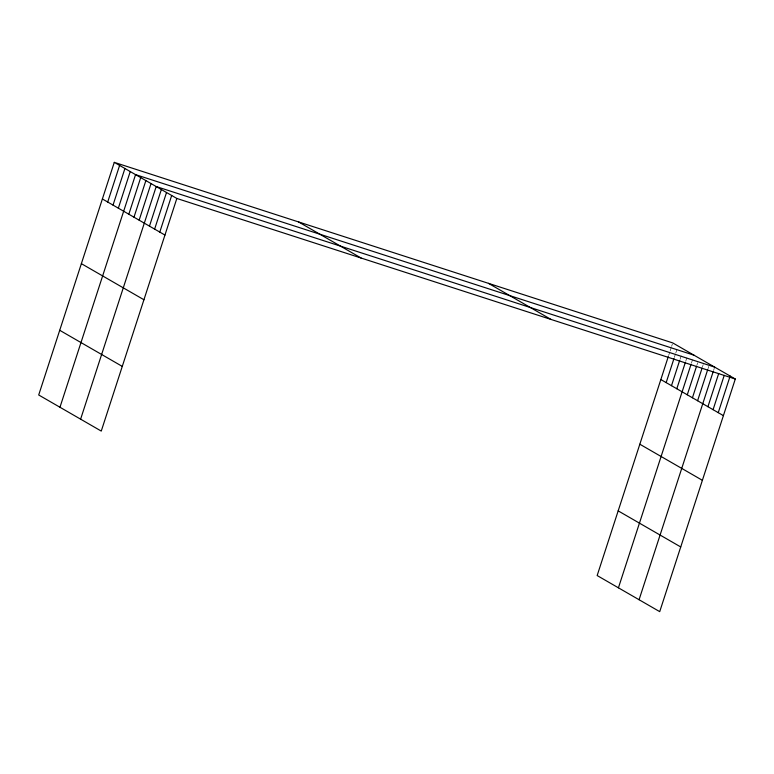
<?xml version="1.0" encoding="UTF-8"?>
<svg xmlns="http://www.w3.org/2000/svg" width="774" height="774" viewBox="0 0 774 774"><rect width="100%" height="100%" fill="white"/><g stroke="black" fill="none" stroke-linecap="round" stroke-linejoin="round"><path stroke-width="0.58" stroke-dasharray="3.87 2.9" d="M668.649 355.508L669.771 352.073M670.139 350.932L671.251 347.497M671.629 346.355L672.364 344.062M674.338 357.433L675.46 353.999M675.828 352.857L676.94 349.422M680.027 359.359L681.149 355.924M685.716 361.284L686.838 357.849M691.405 363.209L692.527 359.775M696.939 365.038L697.684 362.754M702.473 366.876L703.218 364.583M708.007 368.705L708.752 366.421M713.541 370.543L714.286 368.25"/><path stroke-width="1.16" d="M114.281 162.356L38.7 394.982L101.259 431.079L176.84 198.454L114.281 162.356L672.741 342.921L735.3 379.018L659.719 611.644L597.16 575.546L668.281 356.65M107.702 202.033L119.602 165.423M113.023 205.11L124.924 168.49M118.345 208.177L130.235 171.557M59.966 407.25L135.556 174.624L694.007 355.198M128.823 214.224L140.713 177.604M133.979 217.194L145.88 180.584M139.146 220.174L151.036 183.564M80.612 419.169L156.203 186.544L714.654 367.108M149.469 226.134L161.36 189.514M154.626 229.114L166.526 192.494M159.783 232.084L171.683 195.474M666.162 382.608L673.97 358.575M671.484 385.675L679.659 360.5M676.795 388.742L685.348 362.426M618.426 587.824L691.037 364.351M687.273 394.788L696.571 366.179M692.44 397.768L702.105 368.018M697.597 400.738L707.639 369.846M639.072 599.734L713.164 371.684M707.92 406.698L718.698 373.513M713.077 409.678L724.232 375.351M718.243 412.658L730.143 376.038M176.84 198.454L735.3 379.018M660.841 379.541L723.4 415.628M488.452 283.332L551.011 319.43M298.58 221.945L361.139 258.042M639.827 444.218L702.386 480.315M102.391 198.966L164.949 235.064M618.174 510.869L680.733 546.957M81.367 263.653L143.935 299.751M59.714 330.295L122.273 366.392"/></g></svg>
